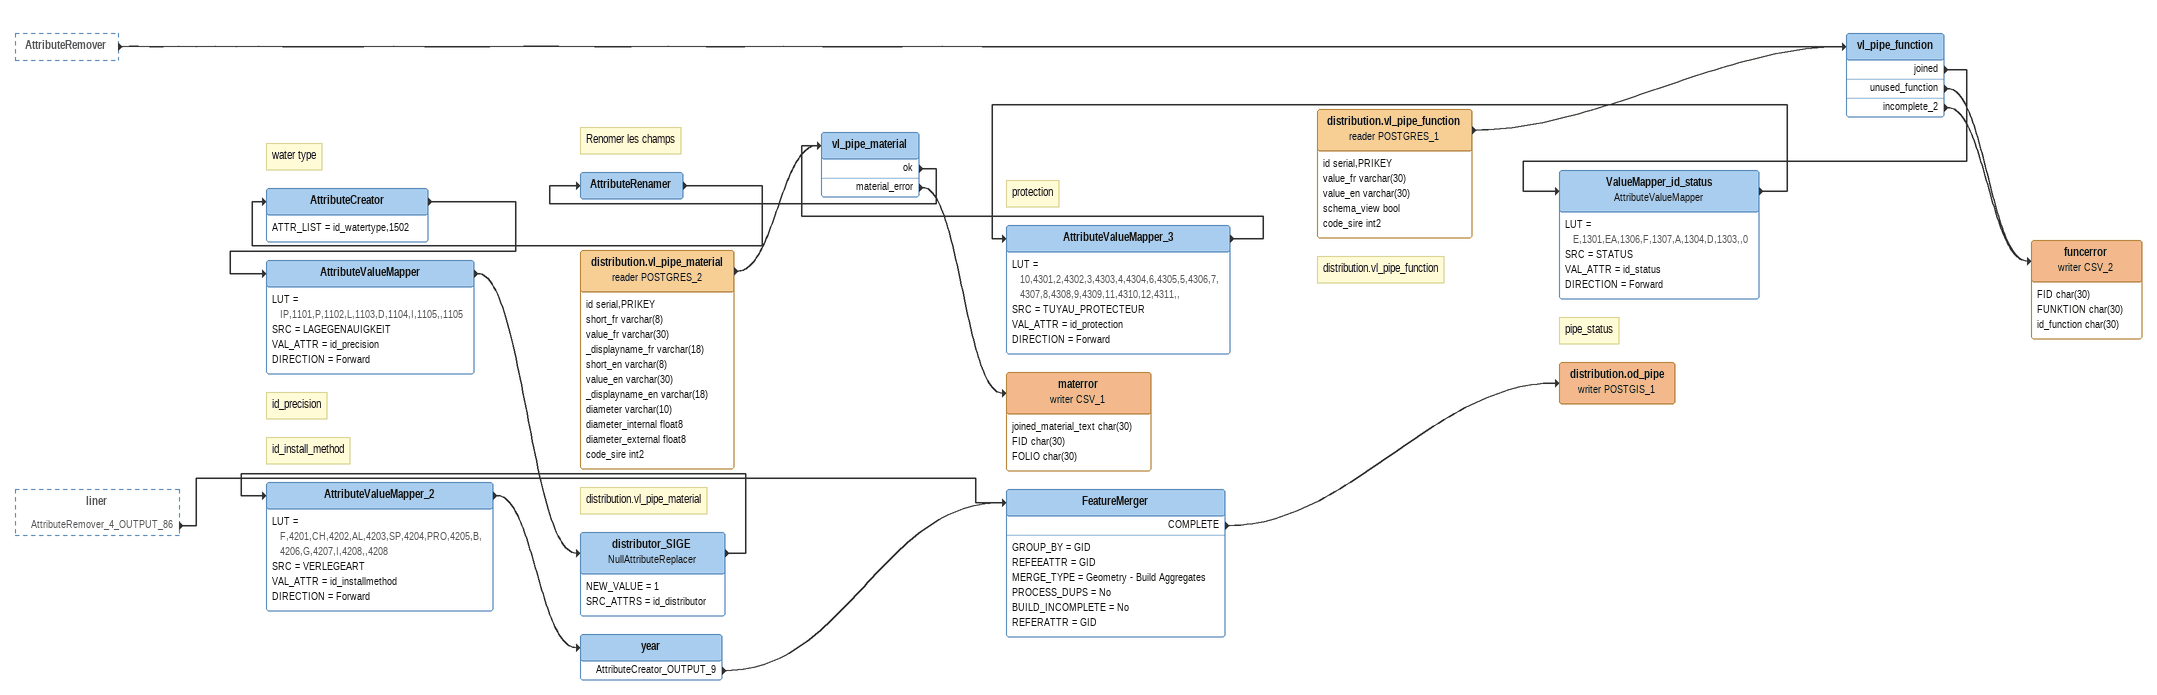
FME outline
AttributeRemover [outside]
    -> vl_pipe_function
liner [outside]
    AttributeRemover_4_OUTPUT_86 -> FeatureMerger
Note: distribution.vl_pipe_material
distribution.vl_pipe_material (reader POSTGRES_2)
    attributes: id serial,PRIKEY, short_fr varchar(8), value_fr varchar(30), _displayname_fr varchar(18), short_en varchar(8), value_en varchar(30), _displayname_en varchar(18), diameter varchar(10), diameter_internal float8, diameter_external float8, code_sire int2
    -> vl_pipe_material
Note: distribution.vl_pipe_function
distribution.vl_pipe_function (reader POSTGRES_1)
    attributes: id serial,PRIKEY, value_fr varchar(30), value_en varchar(30), schema_view bool, code_sire int2
    -> vl_pipe_function
vl_pipe_function
    joined -> ValueMapper_id_status
    unused_function -> funcerror (writer CSV_2)
    incomplete_2 -> funcerror (writer CSV_2)
Note: pipe_status
ValueMapper_id_status: AttributeValueMapper
    LUT = E,1301,EA,1306,F,1307,A,1304,D,1303,,0
    SRC = STATUS
    VAL_ATTR = id_status
    DIRECTION = Forward
    -> AttributeValueMapper_3
Note: protection
AttributeValueMapper_3
    LUT = 10,4301,2,4302,3,4303,4,4304,6,4305,5,4306,7,4307,8,4308,9,4309,11,4310,12,4311,,
    SRC = TUYAU_PROTECTEUR
    VAL_ATTR = id_protection
    DIRECTION = Forward
    -> vl_pipe_material
vl_pipe_material
    ok -> AttributeRenamer
    material_error -> materror (writer CSV_1)
Note: Renomer les champs
AttributeRenamer
    -> AttributeCreator
Note: water type
AttributeCreator
    ATTR_LIST = id_watertype,1502
    -> AttributeValueMapper
Note: id_precision
AttributeValueMapper
    LUT = IP,1101,P,1102,L,1103,D,1104,I,1105,,1105
    SRC = LAGEGENAUIGKEIT
    VAL_ATTR = id_precision
    DIRECTION = Forward
    -> distributor_SIGE
distributor_SIGE: NullAttributeReplacer
    NEW_VALUE = 1
    SRC_ATTRS = id_distributor
    -> AttributeValueMapper_2
Note: id_install_method
AttributeValueMapper_2
    LUT = F,4201,CH,4202,AL,4203,SP,4204,PRO,4205,B,4206,G,4207,I,4208,,4208
    SRC = VERLEGEART
    VAL_ATTR = id_installmethod
    DIRECTION = Forward
    -> year
year
    AttributeCreator_OUTPUT_9 -> FeatureMerger
FeatureMerger
    GROUP_BY = GID
    REFEEATTR = GID
    MERGE_TYPE = Geometry - Build Aggregates
    PROCESS_DUPS = No
    BUILD_INCOMPLETE = No
    REFERATTR = GID
    COMPLETE -> distribution.od_pipe (writer POSTGIS_1)
distribution.od_pipe (writer POSTGIS_1)
materror (writer CSV_1)
    attributes: joined_material_text char(30), FID char(30), FOLIO char(30)
funcerror (writer CSV_2)
    attributes: FID char(30), FUNKTION char(30), id_function char(30)
